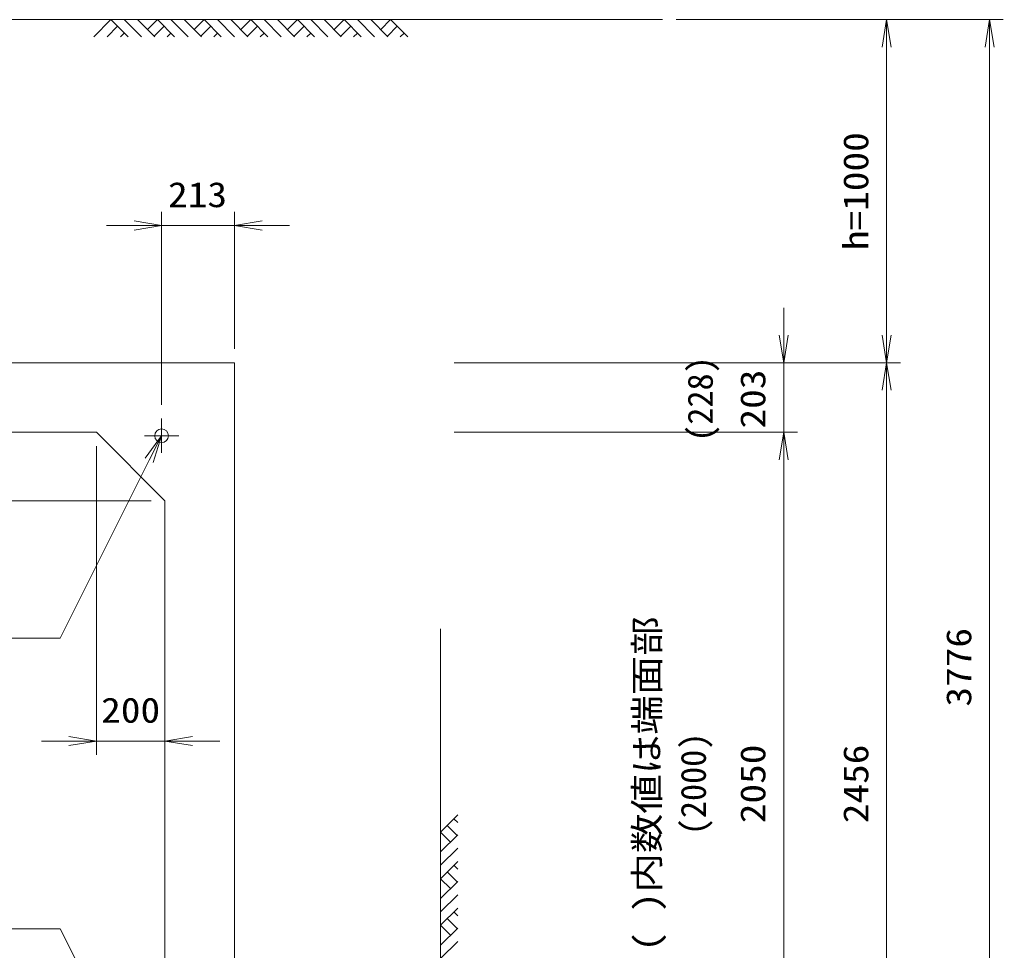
# Model space of a CAD drawing. Units: millimetres at full size. Extents: x 37600 to 71200, y -83280 to -59520.
# Drawn here: x 57332 to 60198, y -76585 to -73872 of the extents above; entities that cross this region are included whole.
import ezdxf
from ezdxf.enums import TextEntityAlignment as Align

# ---------------------------------------------------------------- set-up
doc = ezdxf.new("R2010")
doc.units = ezdxf.units.MM
doc.header["$LTSCALE"] = 80.0044
doc.linetypes.add('CHAIN', pattern=[18.5, 12, -1.5, 3.5, -1.5])
for name, color, linetype, lineweight in [('0_2', 4, 'Continuous', 13), ('寸法', 6, 'Continuous', 13), ('ﾊｯﾁﾝｸﾞ', 4, 'Continuous', 9)]:
    doc.layers.add(name, color=color, linetype=linetype, lineweight=lineweight)
doc.styles.add('ＭＳ ゴシック', font='')
doc.styles.get('ＭＳ ゴシック').set_extended_font_data('MS Gothic')

# ---------------------------------------------------------------- blocks, each defined once
blk = doc.blocks.new('open_arrow')
at = {"color": 0, "linetype": 'Continuous', "lineweight": -2}
blk.add_lwpolyline([(7.5, 1.25), (0, 0), (7.5, -1.25)], dxfattribs=at)

msp = doc.modelspace()

# ---------------------------------------------------------------- linework, layer by layer
at = {"layer": '0_2'}
msp.add_line((59205, -73872), (53105, -73872), dxfattribs=at)
at = {"layer": '0_2', "color": 2, "linetype": 'CHAIN'}
for p, q in [((57745, -75035), (57745, -75135)), ((57795, -75085), (57695, -75085))]:
    msp.add_line(p, q, dxfattribs=at)
at = {"layer": '0_2', "color": 3}
for points in [[(54352, -77328), (57958, -77328), (57958, -74872), (54352, -74872)], [(54755, -77125), (57555, -77125), (57755, -76925), (57755, -75275), (57555, -75075), (54755, -75075), (54555, -75275), (54555, -76925)]]:
    msp.add_lwpolyline(points, close=True, dxfattribs=at)
at = {"layer": '0_2'}
msp.add_lwpolyline([(58105, -77648), (58558, -77648), (58558, -75648)], dxfattribs=at)
at = {"layer": '0_2', "color": 3}
msp.add_circle((57745, -75085), 20, dxfattribs=at)
at = {"layer": '寸法'}
for p, q in [((59245, -73872), (60198, -73872)), ((59245, -73872), (59898, -73872)), ((59858, -74872), (59858, -73872)), ((60158, -73872), (60158, -77648)), ((57745, -74995), (57745, -74432)), ((57958, -74832), (57958, -74432)), ((58118, -74472), (57585, -74472)), ((59558, -75235), (59558, -74712)), ((58598, -74872), (59898, -74872)), ((58598, -74872), (59898, -74872)), ((58598, -74872), (59598, -74872)), ((59858, -74872), (59858, -77328)), ((57515, -75075), (56815, -75075)), ((58598, -75075), (59598, -75075)), ((58598, -75075), (59598, -75075)), ((59558, -75075), (59558, -77125)), ((57555, -75115), (57555, -76015)), ((57715, -75275), (56815, -75275)), ((57755, -75315), (57755, -76015)), ((57915, -75975), (57395, -75975))]:
    msp.add_line(p, q, dxfattribs=at)
for points in [[(57745, -75085), (57709.22, -75156.55), (57450, -75675), (56676.67, -75675)], [(57745, -77112), (57709.22, -77040.45), (57450, -76522), (56676.67, -76522)]]:
    msp.add_lwpolyline(points, dxfattribs=at)
at = {"layer": 'ﾊｯﾁﾝｸﾞ'}
for p, q in [((57547.35, -73922), (57597.35, -73872)), ((57586.24, -73922), (57616.8, -73891.44)), ((57597.35, -73872), (57647.35, -73922)), ((57636.24, -73872), (57686.24, -73922)), ((57675.13, -73872), (57725.13, -73922)), ((57704.18, -73901.05), (57733.24, -73872)), ((57723.63, -73920.5), (57752.68, -73891.44)), ((57733.24, -73872), (57783.24, -73922)), ((57772.13, -73872), (57822.13, -73922)), ((57811.02, -73872), (57861.02, -73922)), ((57840.07, -73901.05), (57869.12, -73872)), ((57859.51, -73920.5), (57888.56, -73891.44)), ((57869.12, -73872), (57919.12, -73922)), ((57908.01, -73872), (57958.01, -73922)), ((57946.9, -73872), (57996.9, -73922)), ((57975.95, -73901.05), (58005, -73872)), ((57995.39, -73920.5), (58024.44, -73891.44)), ((58005, -73872), (58055, -73922)), ((58043.89, -73872), (58093.89, -73922)), ((58082.78, -73872), (58132.78, -73922)), ((58111.83, -73901.05), (58140.88, -73872)), ((58131.28, -73920.5), (58160.33, -73891.44)), ((58140.88, -73872), (58190.88, -73922)), ((58179.77, -73872), (58229.77, -73922)), ((58218.66, -73872), (58268.66, -73922)), ((58247.71, -73901.05), (58276.76, -73872)), ((58267.16, -73920.5), (58296.21, -73891.44)), ((58276.76, -73872), (58326.76, -73922)), ((58315.65, -73872), (58365.65, -73922)), ((58354.54, -73872), (58404.54, -73922)), ((58383.59, -73901.05), (58412.65, -73872)), ((58403.04, -73920.5), (58432.09, -73891.44)), ((58412.65, -73872), (58462.65, -73922)), ((57625.13, -73922), (57636.24, -73910.89)), ((57761.02, -73922), (57772.13, -73910.89)), ((57896.9, -73922), (57908.01, -73910.89)), ((58032.78, -73922), (58043.89, -73910.89)), ((58168.66, -73922), (58179.77, -73910.89)), ((58304.54, -73922), (58315.65, -73910.89)), ((58440.43, -73922), (58451.54, -73910.89)), ((58558, -76240.35), (58608, -76190.35)), ((58608, -76212.57), (58596.89, -76201.46)), ((58587.05, -76269.41), (58558, -76240.35)), ((58606.5, -76249.96), (58577.44, -76220.91)), ((58558, -76298.46), (58608, -76248.46)), ((58558, -76337.35), (58608, -76287.35)), ((58558, -76376.24), (58608, -76326.24)), ((58606.5, -76385.84), (58577.44, -76356.79)), ((58608, -76348.46), (58596.89, -76337.35)), ((58587.05, -76405.29), (58558, -76376.24)), ((58558, -76434.34), (58608, -76384.34)), ((58558, -76473.23), (58608, -76423.23)), ((58558, -76512.12), (58608, -76462.12)), ((58608, -76484.34), (58596.89, -76473.23)), ((58606.5, -76521.72), (58577.44, -76492.67)), ((58587.05, -76541.17), (58558, -76512.12)), ((58558, -76570.22), (58608, -76520.22)), ((58558, -76609.11), (58608, -76559.11))]:
    msp.add_line(p, q, dxfattribs=at)

# ---------------------------------------------------------------- block references
at = {"layer": '寸法', "xscale": 10.7, "yscale": 10.7}
for p, rotation in [((59858, -73872), 270), ((60158, -73872), 270), ((57745, -74472), 180), ((59558, -74872), 90), ((59858, -74872), 90), ((59858, -74872), 270), ((57745, -75085), 243.4), ((59558, -75075), 270), ((59558, -75075), 270), ((57555, -75975), 180)]:
    msp.add_blockref('open_arrow', p, dxfattribs=dict(at, rotation=rotation))
for p in [(57958, -74472), (57755, -75975)]:
    msp.add_blockref('open_arrow', p, dxfattribs=at)

# ---------------------------------------------------------------- texts
at = {"layer": '寸法', "style": 'ＭＳ ゴシック', "width": 1.15}
for s, p in [('h=1000', (59768, -74372)), ('203', (59468, -74978)), ('3776', (60068, -75760)), ('2050', (59468, -76100)), ('2456', (59768, -76100))]:
    msp.add_text(s, height=73.31, rotation=90, dxfattribs=at).set_placement(p, align=Align.MIDDLE_CENTER)
for s, p in [('213', (57850, -74382)), ('200', (57655, -75885))]:
    msp.add_text(s, height=73.31, dxfattribs=at).set_placement(p, align=Align.MIDDLE_CENTER)
at = {"layer": '寸法', "color": 3, "style": 'ＭＳ ゴシック'}
for s, p in [('(228)', (59278, -74978)), ('(2000)', (59258, -76100))]:
    msp.add_text(s, height=73.31, rotation=90, dxfattribs=at).set_placement(p, align=Align.TOP_CENTER)
at = {"layer": '寸法', "color": 3, "style": 'ＭＳ ゴシック', "width": 1.15}
msp.add_text('( )内数値は端面部', height=73.31, rotation=90, dxfattribs=at).set_placement((59218, -76100), align=Align.BOTTOM_CENTER)

doc.saveas('drawing.dxf')
